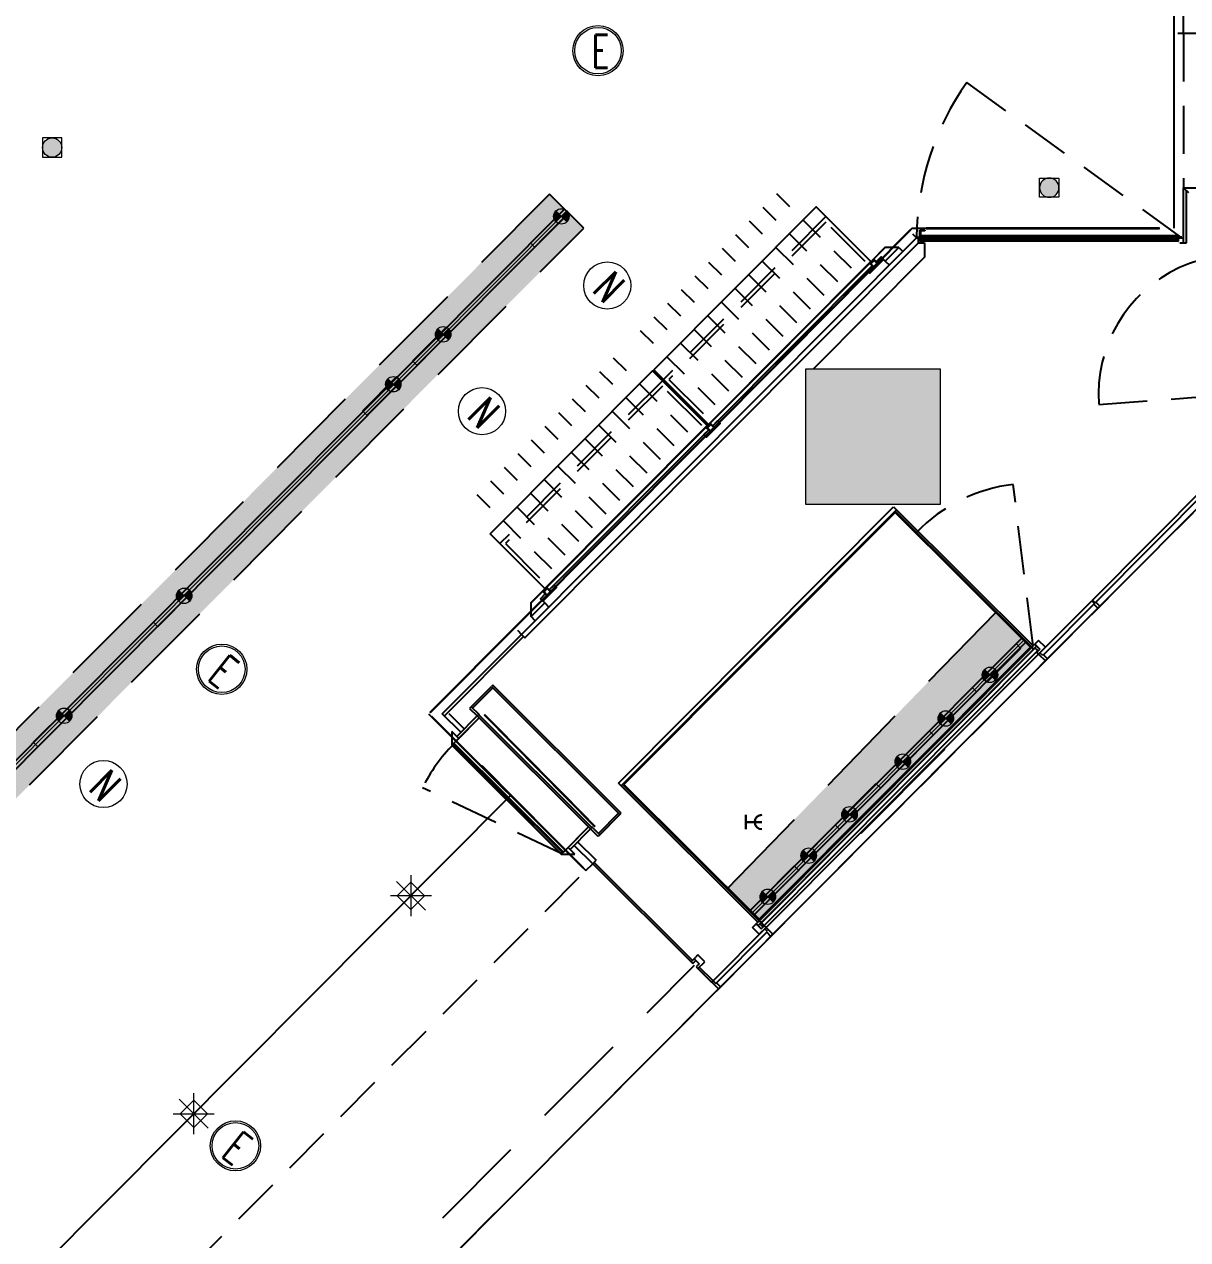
# Model space of a CAD drawing. Header units: millimetres. Extents: x 5896 to 6381, y 4295 to 4378.
# Drawn here: x 6105.53 to 6111.56, y 4307.4 to 4313.7 of the extents above; entities that cross this region are included whole.
import ezdxf

# ---------------------------------------------------------------- set-up
doc = ezdxf.new("R2010")
doc.units = ezdxf.units.MM
for name, pattern in [('DASHED', [0.75, 0.5, -0.25]), ('NASCOSTA', [0.375, 0.25, -0.125]), ('NASCOSTA2', [0.1875, 0.125, -0.0625]), ('PHANTOM2', [1.25, 0.625, -0.125, 0.125, -0.125, 0.125, -0.125]), ('PUNTO2', [0.125, 0, -0.125]), ('TRATTEGGIATA', [0.75, 0.5, -0.25])]:
    doc.linetypes.add(name, pattern=pattern)
for name, color, linetype in [('A-GLAZING', 2, 'Continuous'), ('ax-arredo piani', 2, 'Continuous'), ('ax-arredo piani rossi', 1, 'Continuous'), ('ax-arredo proiezioni', 1, 'NASCOSTA'), ('ax-arredo sez', 6, 'Continuous'), ('AX-proiez vestiti', 1, 'NASCOSTA2'), ('MERCHANDISING', 11, 'Continuous'), ('Pareti02', 3, 'Continuous'), ('proiezioni', 2, 'NASCOSTA'), ('sezioni 02', 3, 'Continuous'), ('Urban', 6, 'Continuous')]:
    doc.layers.add(name, color=color, linetype=linetype)
for name, color, linetype, true_color in [('LD_beam', 7, 'DASHED', 0x7ec8c8), ('LD_track', 7, 'Continuous', 0x7ec8c8), ('PROIEZ-FASCIONE', 7, 'TRATTEGGIATA', 0xb4b08e)]:
    doc.layers.add(name, color=color, linetype=linetype, true_color=true_color)
doc.layers.add('LD_def-points', color=11, linetype='Continuous', lineweight=5, plot=False)
for name, color, linetype, lineweight, true_color in [('LD_light', 7, 'Continuous', 5, 0xf00000), ('LD_N', 7, 'Continuous', 9, 0x41c62a), ('R-HATCH', 7, 'Continuous', 9, 0xbababa), ('R-WALL', 7, 'Continuous', 9, 0xbababa)]:
    doc.layers.add(name, color=color, linetype=linetype, lineweight=lineweight, true_color=true_color)
doc.layers.add('R-BORDER', color=7, linetype='PHANTOM2', true_color=0xdb0000, plot=False)
doc.styles.add('SIMPLEX', font='SIMPLEX.SHX', dxfattribs={"width": 0.65})

# ---------------------------------------------------------------- blocks, each defined once
blk = doc.blocks.new('f')
at = {"layer": 'LD_light', "lineweight": 5, "ltscale": 0.5}
h = blk.add_hatch(color=256, dxfattribs=at)
h.dxf.hatch_style = 1
h.paths.add_polyline_path([(-4698.39, 3404.16, 0.414214), (-4702.39, 3400.16), (-4698.39, 3400.16)])
at = {"layer": 'LD_light', "lineweight": 5}
h = blk.add_hatch(color=256, dxfattribs=at)
h.dxf.hatch_style = 1
h.paths.add_polyline_path([(-4677.39, 3398.53), (-4677.39, 3401.79), (-4702.39, 3401.79), (-4702.39, 3398.53)])
at = {"layer": 'LD_light', "lineweight": 5, "ltscale": 0.5}
h = blk.add_hatch(color=256, dxfattribs=at)
h.dxf.hatch_style = 1
h.paths.add_polyline_path([(-4694.39, 3400.16), (-4698.39, 3400.16), (-4698.39, 3396.16, 0.414214)])
at = {"layer": 'LD_light', "lineweight": 5}
for p, q in [((-4698.39, 3404.16), (-4698.39, 3396.16)), ((-4702.39, 3400.16), (-4694.39, 3400.16))]:
    blk.add_line(p, q, dxfattribs=at)
blk.add_lwpolyline([(-4677.39, 3401.79), (-4702.39, 3401.79), (-4702.39, 3398.53), (-4677.39, 3398.53)], close=True, dxfattribs=at)
blk.add_circle((-4698.39, 3400.16), 4, dxfattribs=at)
blk.add_circle((-4698.39, 3400.16), 4, dxfattribs=at)
blk = doc.blocks.new('E1-5')
at = {"layer": 'LD_light', "lineweight": 5, "ltscale": 0.5}
h = blk.add_hatch(color=256, dxfattribs=at)
h.dxf.hatch_style = 1
h.paths.add_polyline_path([(0, 0.04, 0.414214), (-0.04, 0), (0, 0)])
at = {"layer": 'LD_light', "lineweight": 5}
h = blk.add_hatch(color=256, dxfattribs=at)
h.dxf.hatch_style = 1
h.paths.add_polyline_path([(0.21, -0.0163), (0.21, 0.0163), (-0.04, 0.0163), (-0.04, -0.0163)])
at = {"layer": 'LD_light', "lineweight": 5, "ltscale": 0.5}
h = blk.add_hatch(color=256, dxfattribs=at)
h.dxf.hatch_style = 1
h.paths.add_polyline_path([(0.04, 0), (0, 0), (0, -0.04, 0.414214)])
at = {"layer": 'LD_light', "lineweight": 5}
for p, q in [((-0.04, 0), (0.04, 0)), ((0, 0.04), (0, -0.04))]:
    blk.add_line(p, q, dxfattribs=at)
blk.add_lwpolyline([(0.21, 0.0163), (-0.04, 0.0163), (-0.04, -0.0163), (0.21, -0.0163)], close=True, dxfattribs=at)
blk.add_circle((0, 0), 0.04, dxfattribs=at)
blk = doc.blocks.new('E2-6')
at = {"layer": 'LD_light'}
h = blk.add_hatch(color=256, dxfattribs=at)
h.dxf.hatch_style = 1
edge = h.paths.add_edge_path()
edge.add_arc((0, 0), 0.05, 0, 360)
blk.add_lwpolyline([(-0.05, -0.05), (0.05, -0.05), (0.05, 0.05), (-0.05, 0.05)], close=True, dxfattribs=at)
blk.add_circle((0, 0), 0.05, dxfattribs=at)
blk = doc.blocks.new('e')
at = {"layer": 'LD_light', "color": 160, "true_color": 0x1a53ff}
for radius in [8.4, 7.78]:
    blk.add_circle((0, 0), radius, dxfattribs=at)
at = {"layer": 'LD_light', "color": 160, "true_color": 0x1a53ff, "style": 'SIMPLEX', "width": 0.65}
blk.add_text('E', height=11.01, dxfattribs=at).set_placement((-2.02, -5.7))
blk = doc.blocks.new('notturna')
at = {"layer": 'LD_N'}
blk.add_circle((21.1399, -17.0434), 0.084, dxfattribs=at)
at = {"layer": 'LD_N', "style": 'SIMPLEX', "width": 0.65}
blk.add_text('N', height=0.1101, dxfattribs=at).set_placement((21.1144, -17.0975))
blk = doc.blocks.new('E7')
at = {"layer": 'LD_light'}
for p, q in [((-0.075, -0.075), (0.075, 0.075)), ((-0.075, 0.075), (0.075, -0.075)), ((0, -0.1061), (0, 0.1061)), ((-0.1061, 0), (0.1061, 0))]:
    blk.add_line(p, q, dxfattribs=at)
blk.add_lwpolyline([(-0.05, -0.05), (0.05, -0.05), (0.05, 0.05), (-0.05, 0.05)], close=True, dxfattribs=at)
blk = doc.blocks.new('112')
at = {"layer": 'R-HATCH', "ltscale": 10000}
h = blk.add_hatch(color=253, dxfattribs=at)
h.dxf.hatch_style = 1
h.paths.add_polyline_path([(6103.7307, 4414.0136), (6104.4307, 4414.0136), (6104.4307, 4414.7136), (6103.7307, 4414.7136)])
h.paths.add_polyline_path([(6104.4307, 4422.4121), (6104.4307, 4423.1121), (6103.7307, 4423.1121), (6103.7307, 4422.4121)])
h.paths.add_polyline_path([(6095.3307, 4422.4136), (6095.3307, 4423.1136), (6096.0307, 4423.1136), (6096.0307, 4422.4136)])
h.paths.add_polyline_path([(6096.0307, 4414.0136), (6096.0307, 4414.7136), (6095.3307, 4414.7136), (6095.3307, 4414.0136)])
h.paths.add_polyline_path([(6096.0307, 4405.6126), (6096.0307, 4406.3126), (6095.3307, 4406.3126), (6095.3307, 4405.6126)])
h.paths.add_polyline_path([(6087.6307, 4405.8039), (6087.6307, 4406.5039), (6086.9307, 4406.5039), (6086.9307, 4405.8039)])
h.paths.add_polyline_path([(6086.9307, 4414.7136), (6087.6307, 4414.7136), (6087.6307, 4414.0136), (6086.9307, 4414.0136)])
at = {"layer": 'A-GLAZING', "color": 253}
for p, q in [((6103.4917, 4411.8556), (6104.9032, 4413.2725)), ((6103.4968, 4411.8394), (6104.9194, 4413.2674)), ((6104.9336, 4413.2533), (6103.511, 4411.8253)), ((6104.9386, 4413.2372), (6103.5271, 4411.8203)), ((6104.9194, 4413.2697), (6104.9283, 4413.2787)), ((6104.9358, 4413.2533), (6104.9194, 4413.2697)), ((6104.9194, 4413.2674), (6104.9216, 4413.2675)), ((6104.9194, 4413.2674), (6104.9194, 4413.2674)), ((6104.9216, 4413.2675), (6104.9336, 4413.2555)), ((6104.9283, 4413.2787), (6104.9448, 4413.2623)), ((6104.9336, 4413.2555), (6104.9336, 4413.2533)), ((6104.9336, 4413.2533), (6104.9336, 4413.2533)), ((6104.9448, 4413.2623), (6104.9358, 4413.2533)), ((6103.4945, 4411.8394), (6103.4856, 4411.8304)), ((6103.4856, 4411.8304), (6103.502, 4411.814)), ((6103.511, 4411.823), (6103.4945, 4411.8394)), ((6103.4968, 4411.8372), (6103.4968, 4411.8394)), ((6103.5087, 4411.8253), (6103.4968, 4411.8372)), ((6103.502, 4411.814), (6103.511, 4411.823)), ((6103.511, 4411.8253), (6103.5087, 4411.8253))]:
    blk.add_line(p, q, dxfattribs=at)
at = {"layer": 'A-GLAZING', "color": 253, "linetype": 'TRATTEGGIATA'}
blk.add_line((6098.6758, 4407.1276), (6103.1563, 4411.6251), dxfattribs=at)
at = {"layer": 'ax-arredo piani', "color": 253}
for p, q in [((6104.3238, 4415.4038), (6104.3238, 4415.4338)), ((6104.3238, 4415.4338), (6104.3488, 4415.4338)), ((6104.3268, 4415.4038), (6104.3238, 4415.4038)), ((6104.3488, 4415.4308), (6104.3268, 4415.4308)), ((6104.3268, 4415.4308), (6104.3268, 4415.4038)), ((6104.3488, 4415.4338), (6104.3488, 4415.4308)), ((6104.1948, 4413.9782), (6102.7832, 4412.5613)), ((6104.1948, 4413.9712), (6102.7903, 4412.5613)), ((6104.9032, 4413.2725), (6104.1948, 4413.9782)), ((6104.8961, 4413.2724), (6104.1948, 4413.9712)), ((6103.4917, 4411.8556), (6104.9032, 4413.2725)), ((6103.4917, 4411.8626), (6104.8961, 4413.2724)), ((6102.0404, 4412.9061), (6101.9098, 4412.7751)), ((6102.6071, 4412.3415), (6102.0404, 4412.9061)), ((6101.8992, 4412.7645), (6102.466, 4412.1998)), ((6101.9098, 4412.7751), (6102.4766, 4412.2105)), ((6102.7832, 4412.5613), (6103.4917, 4411.8556)), ((6102.7903, 4412.5613), (6103.4917, 4411.8626)), ((6102.4766, 4412.2105), (6102.6071, 4412.3415))]:
    blk.add_line(p, q, dxfattribs=at)
at = {"layer": 'ax-arredo piani', "color": 253, "elevation": 0}
for points in [[(6102.9447, 4414.7097), (6103.7859, 4415.5541), (6104.0693, 4415.2718), (6103.228, 4414.4274)], [(6102.0977, 4413.8595), (6102.939, 4414.704), (6103.2224, 4414.4217), (6102.3811, 4413.5772)]]:
    blk.add_lwpolyline(points, close=True, dxfattribs=at)
at = {"layer": 'ax-arredo piani rossi', "color": 253}
for p, q in [((6105.6613, 4415.4038), (6104.3268, 4415.4038)), ((6104.9846, 4413.2125), (6105.2458, 4413.4746)), ((6103.2908, 4411.5122), (6103.5519, 4411.7744))]:
    blk.add_line(p, q, dxfattribs=at)
at = {"layer": 'ax-arredo proiezioni', "color": 253}
blk.add_line((6102.4658, 4412.2043), (6101.7477, 4412.5431), dxfattribs=at)
at = {"layer": 'ax-arredo proiezioni', "color": 253, "elevation": 0}
for points in [[(6104.0551, 4415.2859), (6103.8364, 4415.5039), (6102.9951, 4414.6594), (6103.2139, 4414.4415)], [(6104.041, 4415.2718), (6103.8364, 4415.4756), (6103.0234, 4414.6595), (6103.228, 4414.4556)], [(6103.2082, 4414.4358), (6102.9895, 4414.6537), (6102.1482, 4413.8093), (6102.367, 4413.5913)], [(6103.1941, 4414.4216), (6102.9895, 4414.6255), (6102.1765, 4413.8093), (6102.3811, 4413.6055)]]:
    blk.add_lwpolyline(points, dxfattribs=at)
at = {"layer": 'ax-arredo proiezioni', "color": 253}
blk.add_arc((6102.4657, 4412.2043), 0.7939, 134.67316, 154.74358, dxfattribs=at)
at = {"layer": 'ax-arredo sez', "color": 253}
for p, q in [((6105.6897, 4415.3688), (6105.6897, 4415.6537)), ((6105.7047, 4415.3688), (6105.7047, 4415.6387)), ((6104.3068, 4415.3938), (6104.3068, 4415.3968)), ((6104.3068, 4415.3968), (6104.3238, 4415.3968)), ((6104.3238, 4415.3938), (6104.3068, 4415.3938)), ((6104.3238, 4415.3968), (6104.3238, 4415.4038)), ((6104.3238, 4415.4038), (6104.3268, 4415.4038)), ((6104.3238, 4415.3758), (6104.3238, 4415.3938)), ((6104.3268, 4415.3758), (6104.3238, 4415.3758)), ((6104.3268, 4415.4038), (6104.3268, 4415.3758)), ((6104.3278, 4415.3938), (6104.3268, 4415.3928)), ((6104.3268, 4415.3928), (6104.3268, 4415.3868)), ((6104.3268, 4415.3868), (6104.3278, 4415.3858)), ((6104.3268, 4415.3758), (6104.3268, 4415.3858)), ((6104.3268, 4415.3858), (6105.6613, 4415.3858)), ((6105.6613, 4415.3758), (6104.3268, 4415.3758)), ((6105.6603, 4415.3938), (6104.3278, 4415.3938)), ((6104.3278, 4415.3858), (6105.6603, 4415.3858)), ((6105.6613, 4415.3928), (6105.6603, 4415.3938)), ((6105.6603, 4415.3858), (6105.6613, 4415.3868)), ((6105.6643, 4415.4038), (6105.6613, 4415.4038)), ((6105.6613, 4415.4038), (6105.6613, 4415.3758)), ((6105.6613, 4415.3868), (6105.6613, 4415.3928)), ((6105.6613, 4415.3858), (6105.6613, 4415.3758)), ((6105.6613, 4415.3758), (6105.6643, 4415.3758)), ((6105.6643, 4415.3968), (6105.6643, 4415.4038)), ((6105.6813, 4415.3968), (6105.6643, 4415.3968)), ((6105.6643, 4415.3758), (6105.6643, 4415.3938)), ((6105.6643, 4415.3938), (6105.6813, 4415.3938)), ((6105.6813, 4415.3938), (6105.6813, 4415.3968)), ((6101.8494, 4412.927), (6102.2601, 4413.3393)), ((6101.86, 4412.9164), (6102.2707, 4413.3287)), ((6101.9992, 4412.9641), (6102.1037, 4413.0689)), ((6102.1108, 4413.0618), (6102.0063, 4412.957)), ((6102.1107, 4413.076), (6102.1037, 4413.0689)), ((6102.1037, 4413.0689), (6102.7696, 4412.4055)), ((6102.1037, 4413.0689), (6102.1108, 4413.0618)), ((6102.7767, 4412.4126), (6102.1107, 4413.076)), ((6101.9992, 4412.9641), (6101.9908, 4412.9556)), ((6101.9908, 4412.9556), (6102.0297, 4412.9167)), ((6102.0417, 4412.9217), (6101.9992, 4412.9641)), ((6102.0063, 4412.957), (6101.9992, 4412.9641)), ((6102.0297, 4412.9167), (6102.0368, 4412.9238)), ((6102.0297, 4412.9167), (6102.0368, 4412.9238)), ((6102.0368, 4412.9238), (6102.0403, 4412.9203)), ((6102.0368, 4412.9238), (6102.6248, 4412.338)), ((6102.0403, 4412.9203), (6102.0417, 4412.9217)), ((6102.0297, 4412.9167), (6101.9239, 4412.8105)), ((6101.9345, 4412.7999), (6102.0404, 4412.9061)), ((6102.6177, 4412.331), (6102.0297, 4412.9167)), ((6102.0404, 4412.9061), (6102.0297, 4412.9167)), ((6101.9345, 4412.7999), (6101.8991, 4412.8352)), ((6101.8991, 4412.8352), (6101.8992, 4412.7645)), ((6101.8992, 4412.7645), (6101.9345, 4412.7999)), ((6101.9239, 4412.8105), (6101.9345, 4412.7999)), ((6101.9075, 4412.7689), (6101.9033, 4412.7646)), ((6101.9033, 4412.7646), (6101.9033, 4412.7632)), ((6101.9033, 4412.7632), (6102.4643, 4412.2043)), ((6101.9089, 4412.7689), (6101.9075, 4412.7689)), ((6102.47, 4412.21), (6101.9089, 4412.7689)), ((6102.7626, 4412.4125), (6102.6581, 4412.3077)), ((6102.6652, 4412.3006), (6102.7696, 4412.4055)), ((6102.7696, 4412.4055), (6102.7626, 4412.4125)), ((6102.7696, 4412.4055), (6102.7767, 4412.4126)), ((6102.5013, 4412.2353), (6102.6071, 4412.3415)), ((6102.6177, 4412.331), (6102.5119, 4412.2247)), ((6102.6071, 4412.3415), (6102.6177, 4412.331)), ((6102.6177, 4412.331), (6102.6248, 4412.338)), ((6102.6248, 4412.338), (6102.6177, 4412.331)), ((6102.6567, 4412.2921), (6102.6177, 4412.331)), ((6102.6213, 4412.3416), (6102.6227, 4412.343)), ((6102.6248, 4412.338), (6102.6213, 4412.3416)), ((6102.6227, 4412.343), (6102.6652, 4412.3006)), ((6102.6652, 4412.3006), (6102.6567, 4412.2921)), ((6102.6581, 4412.3077), (6102.6652, 4412.3006)), ((6102.5013, 4412.2353), (6102.466, 4412.1998)), ((6102.5367, 4412.2), (6102.5013, 4412.2353)), ((6102.5119, 4412.2247), (6102.5013, 4412.2353)), ((6102.4643, 4412.2043), (6102.4658, 4412.2043)), ((6102.4658, 4412.2043), (6102.47, 4412.2085)), ((6102.466, 4412.1998), (6102.5367, 4412.2)), ((6102.47, 4412.2085), (6102.47, 4412.21))]:
    blk.add_line(p, q, dxfattribs=at)
at = {"layer": 'ax-arredo sez', "color": 253, "elevation": 0}
for points in [[(6104.1443, 4415.344), (6104.0765, 4415.2759), (6104.0758, 4415.2767), (6104.1436, 4415.3447)], [(6103.2296, 4414.4258), (6104.0709, 4415.2703), (6104.0702, 4415.271), (6103.2289, 4414.4265)], [(6104.1331, 4415.2845), (6104.0625, 4415.2137), (6104.0646, 4415.2116), (6104.1352, 4415.2824)], [(6104.0871, 4415.2809), (6104.0659, 4415.2597), (6104.0872, 4415.2385), (6104.1084, 4415.2597)], [(6104.0871, 4415.2767), (6104.0702, 4415.2597), (6104.0872, 4415.2427), (6104.1041, 4415.2597)], [(6104.1331, 4415.2845), (6104.1084, 4415.2597), (6104.0977, 4415.2703), (6104.1224, 4415.2951)], [(6104.0766, 4415.2491), (6104.0519, 4415.2243), (6104.0625, 4415.2137), (6104.0872, 4415.2385)], [(6103.2862, 4414.4344), (6103.2156, 4414.3636), (6103.2177, 4414.3614), (6103.2883, 4414.4323)], [(6103.2402, 4414.4308), (6103.219, 4414.4095), (6103.2403, 4414.3883), (6103.2614, 4414.4096)], [(6103.2862, 4414.4344), (6103.2614, 4414.4096), (6103.2508, 4414.4202), (6103.2755, 4414.445)], [(6102.3827, 4413.5757), (6103.224, 4414.4201), (6103.2232, 4414.4208), (6102.382, 4413.5764)], [(6103.2296, 4414.3989), (6103.2049, 4414.3741), (6103.2156, 4414.3636), (6103.2403, 4414.3883)], [(6103.2402, 4414.4265), (6103.2233, 4414.4095), (6103.2403, 4414.3926), (6103.2572, 4414.4096)], [(6102.3093, 4413.502), (6102.377, 4413.57), (6102.3763, 4413.5707), (6102.3086, 4413.5027)], [(6102.4392, 4413.5843), (6102.3687, 4413.5134), (6102.3708, 4413.5113), (6102.4414, 4413.5821)], [(6102.4392, 4413.5843), (6102.3687, 4413.5134), (6102.3708, 4413.5113), (6102.4414, 4413.5821)], [(6102.3933, 4413.5806), (6102.3721, 4413.5594), (6102.3934, 4413.5382), (6102.4145, 4413.5595)], [(6102.3933, 4413.5806), (6102.3721, 4413.5594), (6102.3934, 4413.5382), (6102.4145, 4413.5595)], [(6102.3933, 4413.5764), (6102.3764, 4413.5594), (6102.3934, 4413.5425), (6102.4103, 4413.5595)], [(6102.3933, 4413.5764), (6102.3764, 4413.5594), (6102.3934, 4413.5425), (6102.4103, 4413.5595)], [(6102.4392, 4413.5843), (6102.4145, 4413.5595), (6102.4039, 4413.57), (6102.4286, 4413.5948)], [(6102.4392, 4413.5843), (6102.4145, 4413.5595), (6102.4039, 4413.57), (6102.4286, 4413.5948)], [(6102.3827, 4413.5488), (6102.358, 4413.524), (6102.3687, 4413.5134), (6102.3934, 4413.5382)], [(6102.3827, 4413.5488), (6102.358, 4413.524), (6102.3687, 4413.5134), (6102.3934, 4413.5382)]]:
    blk.add_lwpolyline(points, close=True, dxfattribs=at)
for points in [[(6104.215, 4415.3441), (6104.1443, 4415.344), (6104.0765, 4415.2759), (6104.0793, 4415.2731), (6104.0871, 4415.2809), (6104.0977, 4415.2703), (6104.1224, 4415.2951), (6104.1444, 4415.2732), (6104.215, 4415.3441), (6104.215, 4415.3441)], [(6103.2402, 4414.4308), (6103.2508, 4414.4202), (6104.0766, 4415.2491), (6104.0659, 4415.2597), (6104.0737, 4415.2675), (6104.0709, 4415.2703), (6103.2296, 4414.4258), (6103.2324, 4414.423), (6103.2402, 4414.4308)], [(6102.3933, 4413.5806), (6102.4039, 4413.57), (6103.2296, 4414.3989), (6103.219, 4414.4095), (6103.2268, 4414.4173), (6103.224, 4414.4201), (6102.3827, 4413.5757), (6102.3855, 4413.5728), (6102.3933, 4413.5806)], [(6102.3094, 4413.4313), (6102.3093, 4413.502), (6102.377, 4413.57), (6102.3799, 4413.5672), (6102.3721, 4413.5594), (6102.3827, 4413.5488), (6102.358, 4413.524), (6102.38, 4413.5021), (6102.3094, 4413.4313), (6102.3094, 4413.4313)]]:
    blk.add_lwpolyline(points, dxfattribs=at)
at = {"layer": 'AX-proiez vestiti', "color": 253}
for p, q in [((6103.9688, 4415.2365), (6103.5826, 4415.6211)), ((6103.8982, 4415.1657), (6103.5121, 4415.5503)), ((6103.8276, 4415.0948), (6103.4415, 4415.4794)), ((6103.757, 4415.024), (6103.3709, 4415.4086)), ((6103.6864, 4414.9531), (6103.3003, 4415.3378)), ((6103.6159, 4414.8823), (6103.2298, 4415.2669)), ((6103.5453, 4414.8114), (6103.1592, 4415.1961)), ((6103.4747, 4414.7406), (6103.0886, 4415.1252)), ((6103.4041, 4414.6697), (6103.018, 4415.0544)), ((6103.3336, 4414.5989), (6102.9475, 4414.9835)), ((6103.263, 4414.528), (6102.8769, 4414.9127)), ((6103.1218, 4414.3864), (6102.7357, 4414.771)), ((6103.0513, 4414.3155), (6102.6652, 4414.7002)), ((6102.9807, 4414.2447), (6102.5946, 4414.6293)), ((6102.9101, 4414.1738), (6102.524, 4414.5585)), ((6102.8395, 4414.103), (6102.4534, 4414.4876)), ((6102.769, 4414.0321), (6102.3829, 4414.4168)), ((6102.6984, 4413.9613), (6102.3123, 4414.3459)), ((6102.6278, 4413.8904), (6102.2417, 4414.2751)), ((6102.5572, 4413.8196), (6102.1711, 4414.2042)), ((6102.4867, 4413.7488), (6102.1005, 4414.1334)), ((6102.4161, 4413.6779), (6102.03, 4414.0625))]:
    blk.add_line(p, q, dxfattribs=at)
at = {"layer": 'DEFPOINTS', "color": 253}
for p, q in [((6105.6597, 4416.4537), (6105.6897, 4416.4537)), ((6104.2856, 4415.4149), (6104.3068, 4415.3938)), ((6104.215, 4415.3441), (6104.2362, 4415.3229)), ((6104.1444, 4415.2732), (6104.1657, 4415.2521)), ((6102.38, 4413.5021), (6102.4013, 4413.4809)), ((6102.3094, 4413.4313), (6102.3307, 4413.4101)), ((6102.2388, 4413.3604), (6102.2601, 4413.3393))]:
    blk.add_line(p, q, dxfattribs=at)
at = {"layer": 'Pareti02', "color": 253}
for p, q in [((6105.6897, 4416.4537), (6105.6897, 4420.7503)), ((6105.6897, 4416.4537), (6105.7897, 4416.4537)), ((6105.6897, 4415.6537), (6106.9587, 4415.6537)), ((6105.6897, 4415.6537), (6105.7147, 4415.6287)), ((6102.2601, 4413.3393), (6104.3068, 4415.3938)), ((6104.3068, 4415.3938), (6104.3172, 4415.3938)), ((6104.3172, 4415.3688), (6104.3172, 4415.3938)), ((6105.6702, 4415.3938), (6105.6897, 4415.3938)), ((6102.2778, 4413.3216), (6104.3172, 4415.3688)), ((6104.3172, 4415.3688), (6104.3483, 4415.3688)), ((6104.3483, 4415.3688), (6104.3483, 4415.2938)), ((6105.6702, 4415.3688), (6105.7047, 4415.3688)), ((6104.3483, 4415.2938), (6103.7704, 4414.7136)), ((6105.2174, 4413.517), (6105.2139, 4413.5135)), ((6105.2139, 4413.5135), (6105.228, 4413.4994)), ((6105.2316, 4413.5029), (6105.2174, 4413.517)), ((6105.228, 4413.4994), (6105.2245, 4413.4958)), ((6105.2245, 4413.4958), (6105.2458, 4413.4746)), ((6105.2351, 4413.5064), (6105.2316, 4413.5029)), ((6105.2351, 4413.5064), (6105.2564, 4413.4853)), ((6105.2564, 4413.4853), (6105.2351, 4413.5064)), ((6105.2458, 4413.4746), (6105.2564, 4413.4853)), ((6102.2601, 4413.3393), (6102.2778, 4413.3216)), ((6101.945, 4412.8317), (6101.8494, 4412.927)), ((6101.9627, 4412.8494), (6101.8848, 4412.9271)), ((6102.7832, 4412.5613), (6103.5625, 4411.785)), ((6102.5331, 4412.2459), (6102.6287, 4412.1507)), ((6102.5507, 4412.2636), (6102.6463, 4412.1684)), ((6102.6287, 4412.1507), (6102.6463, 4412.1684))]:
    blk.add_line(p, q, dxfattribs=at)
at = {"layer": 'PROIEZ-FASCIONE', "color": 253}
for p, q in [((6105.6397, 4421.7937), (6105.6397, 4415.4438)), ((6104.2829, 4415.4438), (6101.7787, 4412.9268)), ((6104.2829, 4415.4438), (6105.6397, 4415.4438)), ((6101.7787, 4412.9268), (6102.5934, 4412.1152)), ((6102.5934, 4412.1152), (6102.6287, 4412.1507))]:
    blk.add_line(p, q, dxfattribs=at)
at = {"layer": 'proiezioni', "color": 253}
for p, q in [((6105.6897, 4416.4537), (6105.6897, 4415.6537)), ((6094.0079, 4402.194), (6108.0844, 4416.3241)), ((6105.6813, 4415.3938), (6104.5669, 4416.1983)), ((6105.2514, 4414.5307), (6105.9703, 4414.5845)), ((6104.9103, 4413.2795), (6104.8069, 4414.1165)), ((6098.1482, 4407.6531), (6102.6287, 4412.1507))]:
    blk.add_line(p, q, dxfattribs=at)
for centre, radius, start, end in [((6105.7154, 4415.3827), 1.4087, 144.62021, 179.42779), ((6105.9703, 4414.5845), 0.7209, 45.10899, 184.27775), ((6104.9103, 4413.2795), 0.8433, 97.03857, 135.78847)]:
    blk.add_arc(centre, radius, start, end, dxfattribs=at)
at = {"layer": 'R-BORDER', "color": 253, "ltscale": 10000}
for p, q in [((6104.0892, 4412.3136), (6108.0897, 4416.3294)), ((6094.0026, 4402.1886), (6104.0892, 4412.3136))]:
    blk.add_line(p, q, dxfattribs=at)
at = {"layer": 'R-WALL', "color": 253, "ltscale": 10000}
for p, q in [((6104.4307, 4414.7136), (6103.7307, 4414.7136)), ((6103.7307, 4414.7136), (6103.7307, 4414.0136)), ((6104.4307, 4414.0136), (6104.4307, 4414.7136)), ((6103.7307, 4414.0136), (6104.4307, 4414.0136))]:
    blk.add_line(p, q, dxfattribs=at)
at = {"layer": 'sezioni 02', "color": 253}
for p, q in [((6104.2018, 4413.9853), (6104.1948, 4413.9782)), ((6104.1948, 4413.9782), (6104.9032, 4413.2725)), ((6104.9103, 4413.2795), (6104.2018, 4413.9853)), ((6104.9457, 4413.2443), (6105.2139, 4413.5135)), ((6105.228, 4413.4994), (6104.9599, 4413.2301)), ((6105.2139, 4413.5135), (6105.228, 4413.4994)), ((6104.9385, 4413.3079), (6104.9188, 4413.2881)), ((6104.9739, 4413.2726), (6104.9385, 4413.3079)), ((6104.9188, 4413.2881), (6104.9032, 4413.2725)), ((6104.9032, 4413.2725), (6104.9103, 4413.2795)), ((6104.9032, 4413.2725), (6104.9127, 4413.263)), ((6104.9127, 4413.263), (6104.9283, 4413.2787)), ((6104.9283, 4413.2787), (6104.9188, 4413.2881)), ((6104.9188, 4413.2881), (6104.9448, 4413.2623)), ((6104.9448, 4413.2623), (6104.9291, 4413.2466)), ((6104.9291, 4413.2466), (6104.9386, 4413.2372)), ((6104.9386, 4413.2372), (6104.9739, 4413.2726)), ((6104.9457, 4413.2443), (6104.9386, 4413.2372)), ((6104.9386, 4413.2372), (6104.9741, 4413.2019)), ((6104.9599, 4413.2301), (6104.9457, 4413.2443)), ((6104.9599, 4413.2301), (6104.9457, 4413.2443)), ((6104.9634, 4413.2337), (6104.9599, 4413.2301)), ((6104.9846, 4413.2125), (6104.9634, 4413.2337)), ((6104.9741, 4413.2019), (6104.9846, 4413.2125)), ((6102.7762, 4412.5542), (6102.7832, 4412.5613)), ((6103.4846, 4411.8485), (6102.7762, 4412.5542)), ((6102.7832, 4412.5613), (6103.4917, 4411.8556)), ((6102.6358, 4412.1577), (6102.6287, 4412.1507)), ((6102.6287, 4412.1507), (6103.148, 4411.6333)), ((6103.1456, 4411.6498), (6102.6358, 4412.1577)), ((6103.4761, 4411.8399), (6103.4917, 4411.8556)), ((6103.4917, 4411.8556), (6103.4846, 4411.8485)), ((6103.4917, 4411.8556), (6103.5012, 4411.8461)), ((6103.5201, 4411.8132), (6103.2519, 4411.544)), ((6103.266, 4411.5299), (6103.5342, 4411.7991)), ((6103.4564, 4411.8201), (6103.4761, 4411.8399)), ((6103.4918, 4411.7849), (6103.4564, 4411.8201)), ((6103.4761, 4411.8399), (6103.502, 4411.814)), ((6103.4856, 4411.8304), (6103.4761, 4411.8399)), ((6103.5012, 4411.8461), (6103.4856, 4411.8304)), ((6103.5271, 4411.8203), (6103.4918, 4411.7849)), ((6103.502, 4411.814), (6103.5176, 4411.8297)), ((6103.5176, 4411.8297), (6103.5271, 4411.8203)), ((6103.5201, 4411.8132), (6103.5271, 4411.8203)), ((6103.5342, 4411.7991), (6103.5201, 4411.8132)), ((6103.5342, 4411.7991), (6103.5201, 4411.8132)), ((6103.5271, 4411.8203), (6103.5625, 4411.785)), ((6103.5307, 4411.7955), (6103.5342, 4411.7991)), ((6103.5519, 4411.7744), (6103.5307, 4411.7955)), ((6103.5625, 4411.785), (6103.5519, 4411.7744)), ((6103.1738, 4411.6782), (6103.1542, 4411.6584)), ((6103.2093, 4411.6429), (6103.1738, 4411.6782)), ((6103.1542, 4411.6584), (6103.1385, 4411.6427)), ((6103.1385, 4411.6427), (6103.148, 4411.6333)), ((6103.148, 4411.6333), (6103.1637, 4411.649)), ((6103.1637, 4411.649), (6103.1542, 4411.6584)), ((6103.1542, 4411.6584), (6103.1801, 4411.6326)), ((6103.1801, 4411.6326), (6103.1645, 4411.6169)), ((6103.1645, 4411.6169), (6103.2448, 4411.5369)), ((6103.1645, 4411.6169), (6103.174, 4411.6075)), ((6103.174, 4411.6075), (6103.2093, 4411.6429)), ((6103.2519, 4411.544), (6103.181, 4411.6145)), ((6103.2448, 4411.5369), (6103.2519, 4411.544)), ((6103.2519, 4411.544), (6103.2455, 4411.5376)), ((6103.2455, 4411.5376), (6103.2455, 4411.5362)), ((6103.2455, 4411.5362), (6103.2802, 4411.5016)), ((6103.266, 4411.5299), (6103.2519, 4411.544)), ((6103.2519, 4411.544), (6103.266, 4411.5299)), ((6103.2696, 4411.5334), (6103.266, 4411.5299)), ((6103.2908, 4411.5122), (6103.2696, 4411.5334)), ((6103.2802, 4411.5016), (6103.2908, 4411.5122))]:
    blk.add_line(p, q, dxfattribs=at)
at = {"layer": 'Urban', "color": 253}
for p, q in [((6105.812, 4414.1139), (6105.2174, 4413.517)), ((6105.2316, 4413.5029), (6105.8262, 4414.0998)), ((6102.762, 4412.5684), (6104.1876, 4413.9994)), ((6104.1876, 4413.9994), (6104.2018, 4413.9853)), ((6104.2018, 4413.9853), (6102.7762, 4412.5542)), ((6105.2174, 4413.517), (6105.2316, 4413.5029)), ((6102.7762, 4412.5542), (6102.762, 4412.5684))]:
    blk.add_line(p, q, dxfattribs=at)

msp = doc.modelspace()

# ---------------------------------------------------------------- hatches: boundary and pattern name
at = {"layer": 'LD_light'}
h = msp.add_hatch(color=256, dxfattribs=at)
h.dxf.hatch_style = 1
h.paths.add_polyline_path([(6111.4905, 4312.6635), (6111.4905, 4313.8725), (6111.4855, 4313.8725), (6111.4855, 4312.6635)])
h = msp.add_hatch(color=256, dxfattribs=at)
h.dxf.hatch_style = 1
h.paths.add_polyline_path([(6109.4794, 4311.988), (6110.1215, 4312.6357), (6110.1251, 4312.6322), (6109.483, 4311.9845)])
h = msp.add_hatch(color=256, dxfattribs=at)
h.dxf.hatch_style = 1
h.paths.add_polyline_path([(6110.2051, 4312.6394), (6111.4141, 4312.6394), (6111.4141, 4312.6444), (6110.2051, 4312.6444)])
h = msp.add_hatch(color=256, dxfattribs=at)
h.dxf.hatch_style = 1
h.paths.add_polyline_path([(6108.5563, 4311.0614), (6109.4794, 4311.988), (6109.483, 4311.9845), (6108.5598, 4311.0579)])
h = msp.add_hatch(color=256, dxfattribs=at)
h.dxf.hatch_style = 1
h.paths.add_polyline_path([(6107.6332, 4310.1347), (6108.5563, 4311.0614), (6108.5598, 4311.0579), (6107.6367, 4310.1312)])
h = msp.add_hatch(color=256, dxfattribs=at)
h.dxf.hatch_style = 1
h.paths.add_polyline_path([(6108.4293, 4309.3293), (6107.6429, 4310.1127), (6107.6394, 4310.1091), (6108.4258, 4309.3257)])
h = msp.add_hatch(color=256, dxfattribs=at)
h.dxf.hatch_style = 1
h.paths.add_polyline_path([(6108.4903, 4309.5441), (6107.9185, 4310.1221), (6107.915, 4310.1185), (6108.4868, 4309.5406)])
h = msp.add_hatch(color=256, dxfattribs=at)
h.dxf.hatch_style = 1
h.paths.add_polyline_path([(6108.4519, 4309.5758), (6107.9498, 4310.0834), (6107.9533, 4310.0869), (6108.4555, 4309.5793)])
h = msp.add_hatch(color=256, dxfattribs=at)
h.dxf.hatch_style = 1
h.paths.add_polyline_path([(6109.8642, 4309.509), (6110.2982, 4309.9447), (6110.3017, 4309.9412), (6109.8677, 4309.5055)])
at = {"layer": 'LD_light', "linetype": 'Continuous'}
h = msp.add_hatch(color=256, dxfattribs=at)
h.dxf.hatch_style = 1
h.paths.add_polyline_path([(6107.901, 4309.8545), (6107.9046, 4309.858), (6108.2676, 4309.4914), (6108.2641, 4309.4878)])
at = {"layer": 'MERCHANDISING'}
h = msp.add_hatch(color=3, dxfattribs=at)
h.dxf.hatch_style = 1
h.paths.add_polyline_path([(6108.4303, 4312.6419), (6108.2532, 4312.8183), (6099.5619, 4304.087), (6099.739, 4303.9105)])
h = msp.add_hatch(color=3, dxfattribs=at)
h.dxf.hatch_style = 1
h.paths.add_polyline_path([(6110.7622, 4310.46), (6109.3502, 4309.0426), (6109.173, 4309.2191), (6110.5684, 4310.6531)])

# ---------------------------------------------------------------- linework, layer by layer
msp.add_line((6103.5014, 4305.1321), (6108.0547, 4309.7064))
at = {"layer": 'LD_beam', "elevation": 0}
for points in [[(6108.4303, 4312.6419), (6108.2532, 4312.8183), (6099.5619, 4304.087), (6099.739, 4303.9105)], [(6110.7622, 4310.46), (6109.3502, 4309.0426), (6109.173, 4309.2191), (6110.5684, 4310.6531)]]:
    msp.add_lwpolyline(points, close=True, dxfattribs=at)
at = {"layer": 'LD_def-points'}
for p, q in [((6099.6505, 4303.9987), (6108.3418, 4312.7301)), ((6110.7126, 4310.5094), (6109.3006, 4309.092, 0))]:
    msp.add_line(p, q, dxfattribs=at)
at = {"layer": 'LD_light', "lineweight": 30}
for p, q in [((6109.2705, 4309.5273), (6109.2705, 4309.6023)), ((6109.3537, 4309.5648), (6109.2705, 4309.5648))]:
    msp.add_line(p, q, dxfattribs=at)
at = {"layer": 'LD_light', "elevation": 0}
for points in [[(6111.4905, 4312.6635), (6111.4905, 4313.8725), (6111.4855, 4313.8725), (6111.4855, 4312.6635)], [(6110.2051, 4312.6394), (6111.4141, 4312.6394), (6111.4141, 4312.6444), (6110.2051, 4312.6444)], [(6108.4903, 4309.5441), (6107.9185, 4310.1221), (6107.915, 4310.1185), (6108.4868, 4309.5406)], [(6108.4519, 4309.5758), (6107.9498, 4310.0834), (6107.9533, 4310.0869), (6108.4555, 4309.5793)], [(6109.8642, 4309.509), (6110.2982, 4309.9447), (6110.3017, 4309.9412), (6109.8677, 4309.5055)]]:
    msp.add_lwpolyline(points, close=True, dxfattribs=at)
at = {"layer": 'LD_light'}
for points in [[(6109.4794, 4311.988), (6110.1215, 4312.6357), (6110.1251, 4312.6322), (6109.483, 4311.9845)], [(6108.5563, 4311.0614), (6109.4794, 4311.988), (6109.483, 4311.9845), (6108.5598, 4311.0579)], [(6107.6332, 4310.1347), (6108.5563, 4311.0614), (6108.5598, 4311.0579), (6107.6367, 4310.1312)], [(6108.4293, 4309.3293), (6107.6429, 4310.1127), (6107.6394, 4310.1091), (6108.4258, 4309.3257)]]:
    msp.add_lwpolyline(points, close=True, dxfattribs=at)
at = {"layer": 'LD_light', "linetype": 'Continuous', "elevation": 0}
msp.add_lwpolyline([(6107.901, 4309.8545), (6107.9046, 4309.8581), (6108.2676, 4309.4914), (6108.2641, 4309.4878)], close=True, dxfattribs=at)
at = {"layer": 'LD_light', "lineweight": 30}
msp.add_arc((6109.3537, 4309.5648), 0.0375, 90, 270, dxfattribs=at)
at = {"layer": 'LD_track'}
for p, q in [((6099.6399, 4304.0093), (6108.3312, 4312.7407)), ((6099.6611, 4303.9882), (6108.3524, 4312.7195))]:
    msp.add_line(p, q, dxfattribs=at)
at = {"layer": 'LD_track', "elevation": 0}
msp.add_lwpolyline([(6110.7232, 4310.4988), (6109.3112, 4309.0815), (6109.2899, 4309.1026), (6110.7019, 4310.52)], dxfattribs=at)

# ---------------------------------------------------------------- block references
msp.add_blockref('112', (5.8483, -102.8019))
at = {"layer": 'LD_light', "linetype": 'PUNTO2', "xscale": 0.0154948959566415, "yscale": 0.0154948959566415, "zscale": 0.0154948959566415}
msp.add_blockref('e', (6108.5045, 4313.5618), dxfattribs=at)
at = {"layer": 'LD_light'}
for name, p, rotation in [('E2-6', (6105.6764, 4313.0598), 180), ('E1-5', (6110.5353, 4310.3274, 0), 45.10857240435773), ('E1-5', (6110.3062, 4310.1016, 0), 45.10857240435773), ('E1-5', (6110.0835, 4309.8777, 0), 45.10857240435773), ('E1-5', (6109.8077, 4309.6046, 0), 45.10857240435773), ('E1-5', (6109.596, 4309.3907, 0), 45.10857240435773), ('E1-5', (6109.384, 4309.1776, 0), 45.10857240435773), ('E7', (6106.4099, 4308.0532), 45.10899471140102)]:
    msp.add_blockref(name, p, dxfattribs=dict(at, rotation=rotation))
at = {"layer": 'LD_light', "xscale": -1}
for name, p, rotation in [('E2-6', (6110.8424, 4312.8519), 89.99999999996282), ('E7', (6107.535, 4309.1826), 45.10899471138541)]:
    msp.add_blockref(name, p, dxfattribs=dict(at, rotation=rotation))
at = {"layer": 'LD_light', "xscale": 0.01, "yscale": 0.01, "zscale": 0.01, "rotation": 225.1089947128519}
for p in [(6051.0668, 4303.4141), (6050.4545, 4302.803), (6050.1959, 4302.5445), (6049.1128, 4301.4484), (6048.4907, 4300.8267)]:
    msp.add_blockref('f', p, dxfattribs=at)
at = {"layer": 'LD_light', "linetype": 'PUNTO2', "xscale": 0.0154948959566415, "yscale": 0.0154948959566415, "zscale": 0.0154948959566415, "rotation": 321.6507854045141}
for p in [(6106.5551, 4310.3565, 0), (6106.626, 4307.887, 0)]:
    msp.add_blockref('e', p, dxfattribs=at)
at = {"layer": 'LD_N', "xscale": 1.454545454545454, "yscale": 1.454545454545454, "zscale": 1.454545454545454, "rotation": 315.0190014222193}
for p in [(6104.326, 4351.6156, 0), (6103.677, 4350.9644, 0), (6101.7159, 4349.0325, 0)]:
    msp.add_blockref('notturna', p, dxfattribs=at)

doc.saveas('drawing.dxf')
